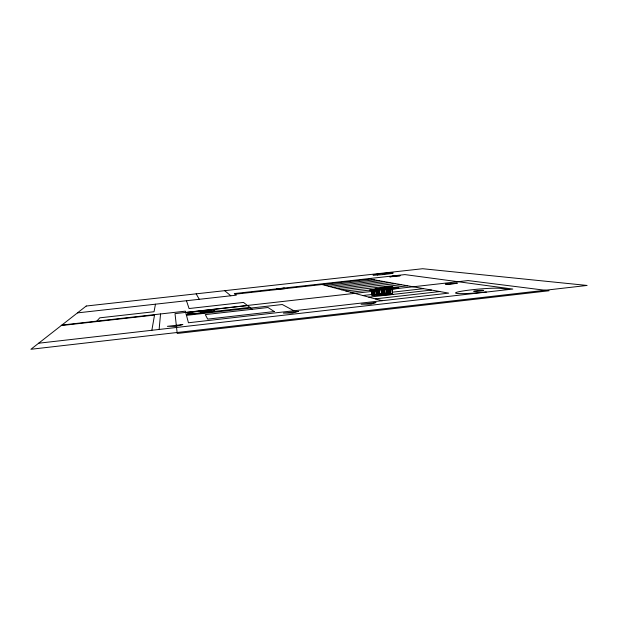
<?xml version="1.0" encoding="UTF-8"?>
<svg xmlns="http://www.w3.org/2000/svg" width="618" height="618" viewBox="0 0 618 618"><rect width="100%" height="100%" fill="white"/><g stroke="black" fill="none" stroke-linecap="round" stroke-linejoin="round"><path stroke-width="0.93" d="M159.12 329.456L160.556 313.959M151.858 330.282L154.6 314.632M155.473 304.187L154.036 311.735L99.768 317.83L96.794 321.136M392.484 293.689L392.005 288.768L392.484 293.689L387.957 293.944L387.517 288.799M381.561 288.336L382.797 288.243L383.345 294.377L386.103 293.797M386.528 292.036L386.69 293.666L388.243 293.38L388.089 291.827M385.377 289.147L386.629 289.054L387.107 293.952L386.482 288.776M390.267 293.28L386.814 293.45M387.957 293.944L387.478 289.039L388.737 288.946M389.185 289.039L388.228 289.201L388.707 294.114L391.449 293.527M376.988 289.579L377.289 294.485L376.957 289.363M377.521 289.772L378.479 289.618L377.521 289.772L378 294.655L380.765 294.068M383.013 293.635L381.46 293.921L381.53 289.085M381.754 294.23L381.267 289.355L381.754 294.23L377.289 294.485M382.31 289.286L382.619 294.207L382.287 289.07M394.972 288.444L371.565 289.888L372.044 294.732L371.742 289.857L388.235 287.092M373.21 289.896L372.252 290.051L372.731 294.91L374.299 294.624L373.851 290.035M378.216 293.797L376.385 294.176M375.806 290.97L375.906 289.34L376.3 294.523L375.991 289.626L374.747 289.718M382.689 291.302L382.959 291.287M383.345 294.377L382.866 289.479L384.96 289.324M386.922 288.923L388.289 288.637M388.707 288.459L389.788 288.405M385.23 289.309L383.585 289.61M387.192 288.907L388.552 288.621M388.946 289.332L390.97 288.629M390.738 288.869L392.005 288.768M389.216 289.317L390.584 289.031L390.29 288.768M378.077 289.796L380.224 289.68M384.829 288.413L384.72 289.981M379.591 289.348L380.549 289.193L379.861 289.34M381.383 293.11L380.982 289.062L381.963 289.178L381.669 288.923M383.987 288.49C381.746 289.463 384.983 287.339 384.149 290.105M384.914 294.091L384.296 288.382L385.269 288.498L384.975 288.243M386.327 287.973L387.27 287.818L386.358 288.235M381.939 288.907L380.982 289.062M384.558 288.374L385.238 288.235M383.469 288.737L384.713 288.645L385.084 294.052M386.768 288.058L387.834 288.003M378.208 289.633L379.892 289.61M381.7 289.193L383.33 288.9M384.999 288.513L386.598 287.957M385.647 288.598L386.721 288.544M383.245 289.533L385.578 289.386M384.937 289.054L385.624 288.915M387.169 288.637L386.211 288.791L388.9 288.699M388.259 288.367L388.938 288.227M375.126 289.162L376.177 289.108M378.564 288.475L379.622 288.413M381.885 287.795L382.944 287.741M372.654 290.105L374.948 289.95M374.33 289.626L375.026 289.487M375.644 289.355L376.601 289.201M377.706 288.938L378.656 288.784L378.548 290.406M380.039 288.506L379.359 288.645M381.167 288.513L381.816 288.104M383.392 288.096L382.689 287.965M384.45 287.571L385.122 287.432M378.131 289.031L379.367 288.938L379.522 290.553M384.906 287.926L382.797 288.034M372.971 290.174L374.624 289.881M376.362 289.487L378 289.193M379.807 288.791L381.136 288.243M382.797 288.243L382.89 290.53M384.744 287.818L383.369 287.826M385.941 287.602L384.883 287.656M380.441 288.876L381.507 288.815M383.739 288.197L384.805 288.142M381.885 293.419L382.82 293.635L371.727 295.558L393.025 294.508L390.028 293.82L384.72 294.083L388.181 293.697M368.838 297.15L431.472 290.051M375.242 298.88L439.8 291.541M38.656 343.214L512.809 289.054L404.883 274.593L234.268 293.581L236.354 295.165L77.459 312.886M328.884 286.373L379.398 280.734M332.801 287.432L384.512 281.646M336.918 288.536L389.873 282.604M341.236 289.703L395.505 283.616M345.779 290.931L401.437 284.674M350.568 292.221L378.17 289.116M380.078 288.9L381.978 288.691M385.786 288.258L407.679 285.794M61.87 325.068L185.361 311.163L188.444 322.766L448.676 293.133L370.46 279.135L235.095 294.207M61.228 325.57L154.523 315.064M372.33 291.372L175.018 313.612L177.212 333.473L549.085 290.754L468.104 280.572L389.564 289.433M185.732 312.561L247.555 305.586M186.265 314.57L249.857 307.385M186.474 315.342L282.271 304.512L293.905 310.761M362.812 295.528L372.322 294.454M378.023 293.805L376.123 294.021L377.583 293.882M392.275 292.198L423.631 288.652M325.153 285.361L374.523 279.861M382.967 288.003L385.076 287.888M379.475 288.714L381.762 288.567M384.296 288.382L386.961 288.297M376.038 289.409L378.324 289.263M381.36 289.124L383.67 288.969M371.565 289.888L372.801 289.796M376.81 289.618L378.054 289.525M380.024 289.448L381.267 289.355M382.14 289.324L383.392 289.232M372.252 290.051L372.731 294.91M388.228 289.201L388.707 294.114M388.591 289.255L389.711 289.17L390.167 293.805M390.939 289.1L389.819 289.193L390.267 293.828M373.975 292.283L374.037 294.631M384.581 291.735L384.682 291.758M374.068 292.306L373.573 290.051M372.044 294.732L376.47 294.485M382.619 294.207L387.107 293.952M378 294.655L377.783 289.757M508.861 289.51L500.518 288.367A23.19 1.792 -5.1 0 0 471.295 289.85A23.19 1.792 -5.1 0 0 456.756 293.419A23.19 1.792 -5.1 0 0 485.794 291.982L486.389 292.075M322.04 284.527L382.063 300.719M252.291 309.286L243.507 302.418L189.069 308.536L186.474 300.727M224.674 290.676L230.8 295.783M196.169 293.836L199.266 299.305M374.029 290.004L374.477 294.585M373.751 290.02L374.207 294.601M389.989 289.154L390.445 293.789M389.541 289.201L389.997 293.844M388.259 291.796L388.413 293.341M385.756 288.359L385.902 289.857M385.586 288.397L385.732 289.896M384.35 289.448L384.813 294.068M384.18 289.487L384.643 294.106M383.724 288.506L383.878 290.12M382.565 289.054L382.789 291.317M382.465 289.039L382.843 292.839M379.29 289.734L379.738 294.33M379.012 289.742L379.568 294.369M378.842 289.78L379.297 294.384M377.134 289.324L377.289 290.831M388.513 287.857L398.819 287.872L397.583 288.49L386.32 289.433L369.286 290.174L383.863 287.409L392.816 286.706L388.513 287.857M86.234 306.026L30.9 349.278L587.1 285.446L422.65 268.722L86.234 306.026M375.844 302.55L370.908 304.118L361.09 304.226L375.844 302.55M298.386 311.379L292.399 313.079L283.376 313.087L298.386 311.379M393.063 276.037L389.788 276.895L400.132 275.744L393.063 276.037M182.766 324.558L175.18 326.451L167.378 326.312L182.766 324.558M389.943 291.457L389.935 291.457M379.514 292.005L379.066 292.051L379.514 292.005M209.672 310.367L200.603 312.09L210.846 310.313L209.672 310.367M387.911 273.071L382.612 274.052L388.907 273.009L387.911 273.071M457.212 283.16L448.931 284.574L445.292 284.033L457.212 283.16M284.002 288.088L276.207 289.27L285.253 288.575L284.002 288.088M274.284 311.549L207.687 319.12L205.3 314.608L268.003 307.509L274.284 311.549M194.083 313.712A13.712 0.989 -6.3 0 0 214.801 310.599A13.712 0.989 -6.3 0 0 194.647 311.928A13.712 0.989 -6.3 0 0 194.083 313.712M377.552 275.033A10.174 0.541 -5.7 0 0 393.233 273.056A10.174 0.541 -5.7 0 0 378.587 273.99A10.174 0.541 -5.7 0 0 377.552 275.033M475.868 291.441A5.091 0.394 -5.1 0 0 483.655 290.437A5.091 0.394 -5.1 0 0 476.239 290.73A5.091 0.394 -5.1 0 0 475.868 291.441"/></g></svg>
